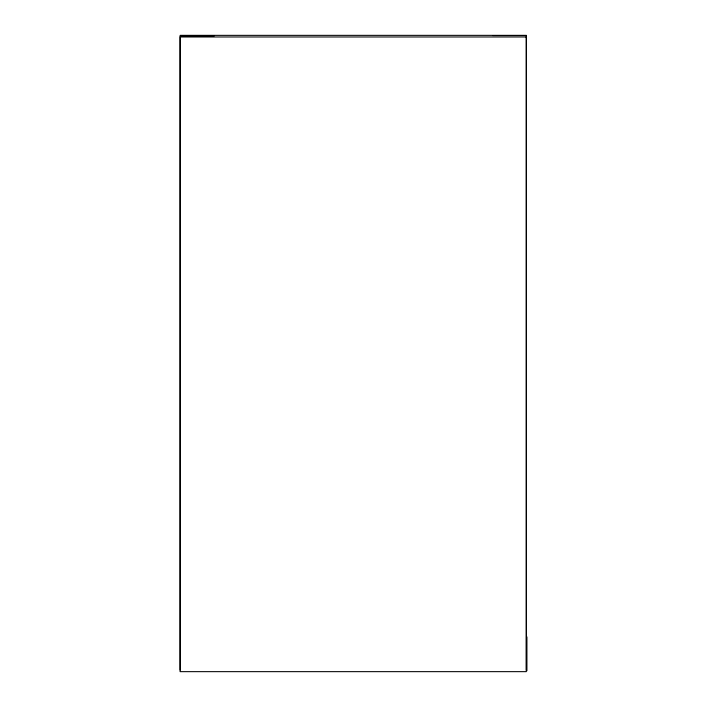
<?xml version="1.0" encoding="UTF-8"?>
<svg xmlns="http://www.w3.org/2000/svg" width="707" height="707" viewBox="0 0 707 707"><rect width="100%" height="100%" fill="white"/><g stroke="black" fill="none" stroke-linecap="round" stroke-linejoin="round"><path stroke-width="1.06" d="M492.602 35.553L526.468 35.553M180.197 36.137L214.062 36.137M526.918 636.892L526.918 670.766M526.379 670.024L526.379 35.35L180.197 35.35L180.197 670.024M526.264 36.976L180.082 36.976L180.082 671.65L526.264 671.65L526.264 36.976"/></g></svg>
